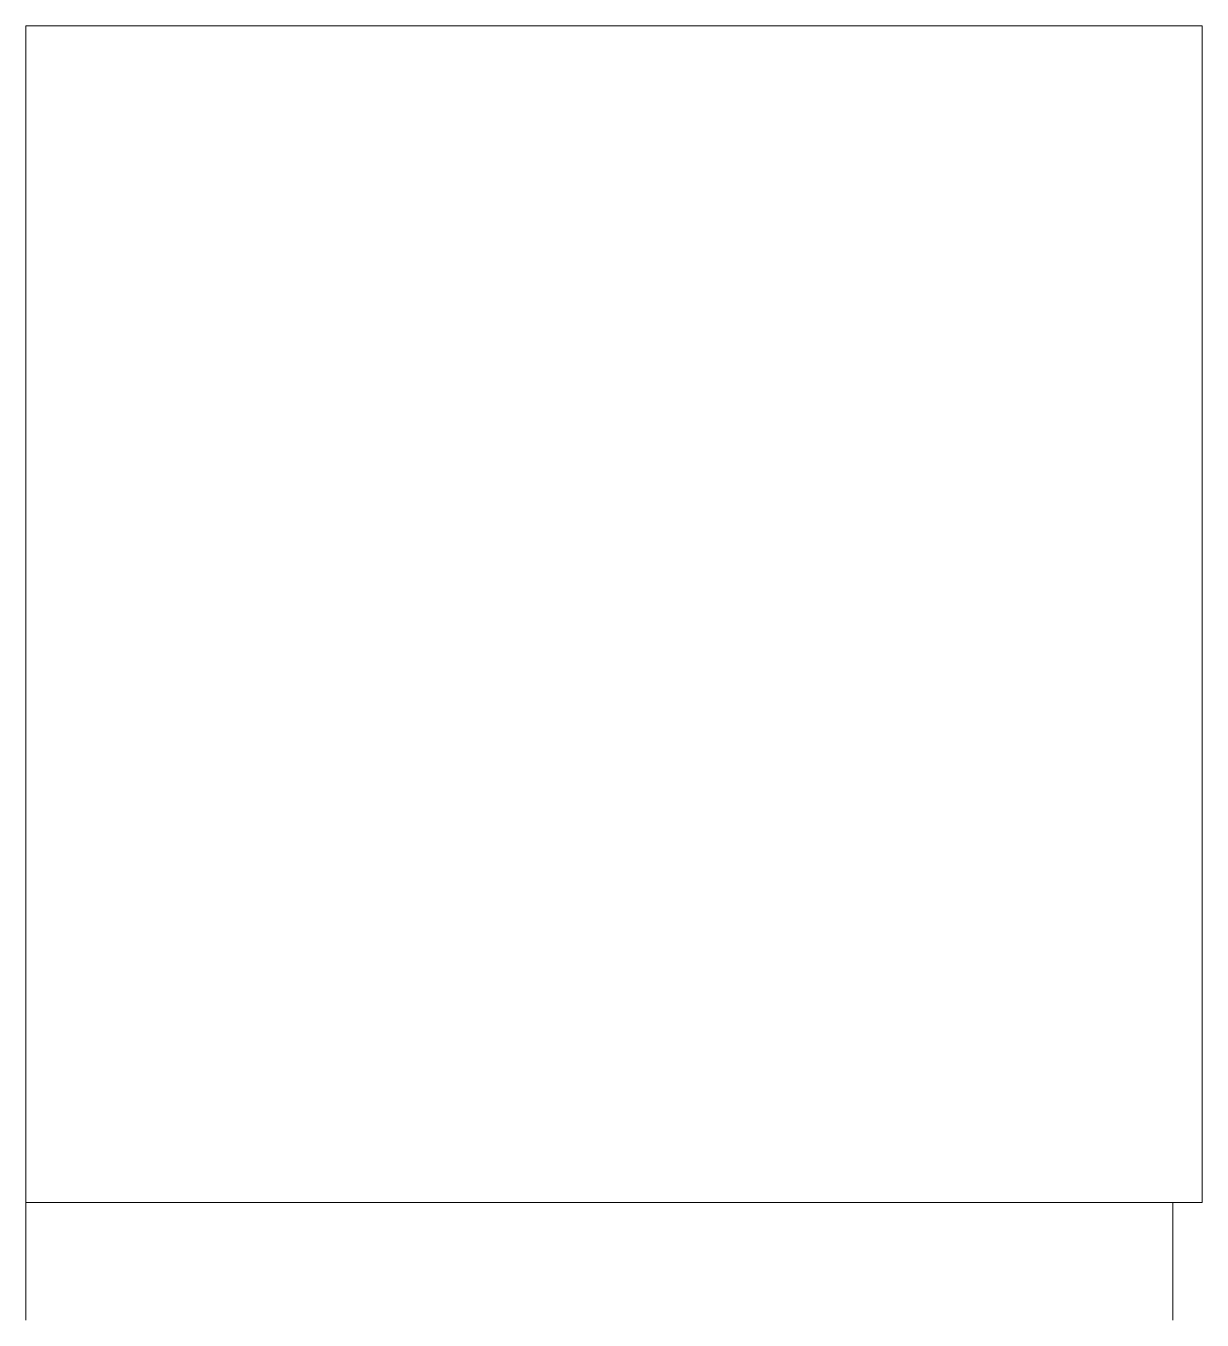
# Model space of a CAD drawing. Header units: metres. Extents: x 0 to 100, y 0 to 110.
import ezdxf

# ---------------------------------------------------------------- set-up
doc = ezdxf.new("R2010")
doc.units = ezdxf.units.M
doc.layers.add('A-DETL-GENF', color=92, linetype='Continuous', lineweight=18)

# ---------------------------------------------------------------- blocks, each defined once
blk = doc.blocks.new('21 steen_s - Type 3 waalformaatKOP-3563268-00_0 Basismaterialen')
at = {"layer": 'A-DETL-GENF'}
for p, q in [((0, 110), (100, 110)), ((0, 0), (0, 110)), ((100, 110), (100, 10)), ((100, 10), (0, 10)), ((97.5, 0), (97.5, 10))]:
    blk.add_line(p, q, dxfattribs=at)

msp = doc.modelspace()

# ---------------------------------------------------------------- block references
msp.add_blockref('21 steen_s - Type 3 waalformaatKOP-3563268-00_0 Basismaterialen', (0, 0))

doc.saveas('drawing.dxf')
